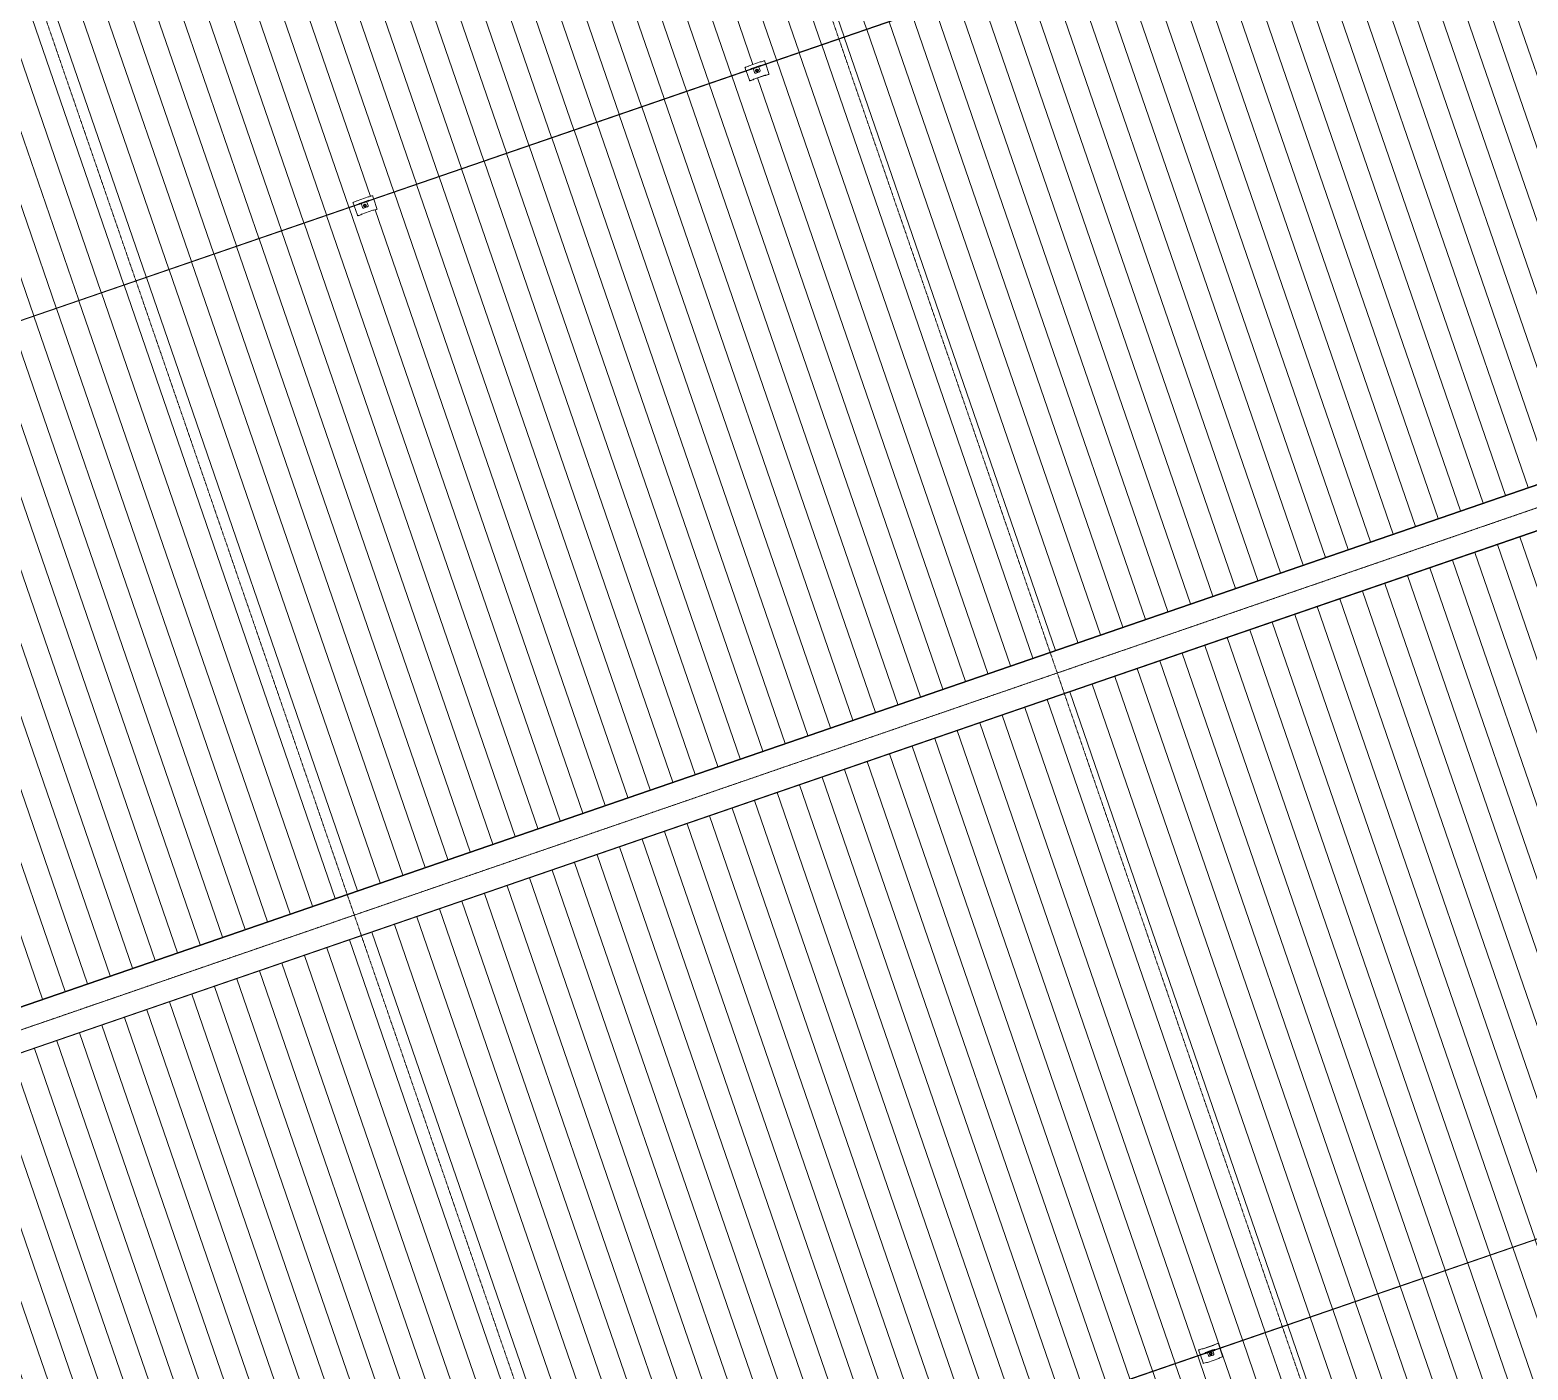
# Model space of a CAD drawing. Header units: millimetres. Extents: x -2478825 to -2336182, y 3945451 to 4053958.
# Drawn here: x -2438331 to -2417376, y 3976563 to 3995308 of the extents above; entities that cross this region are included whole.
import ezdxf

# ---------------------------------------------------------------- set-up
doc = ezdxf.new("R2010")
doc.units = ezdxf.units.MM
doc.linetypes.add('Grid Line', pattern=[21, 12, -3, 3, -3])
for name, color, linetype, lineweight in [('A-ROOF', 132, 'Continuous', 5), ('A-ROOF-PATT', 132, 'Continuous', 5), ('Q-SPCQ', 91, 'Continuous', 5), ('S-GRID', 1, 'Continuous', 5)]:
    doc.layers.add(name, color=color, linetype=linetype, lineweight=lineweight)

# ---------------------------------------------------------------- blocks, each defined once
blk = doc.blocks.new('Static Line_Sayfa_Metal Deck_Pan Mount - Up to 15 _ pitch - Max 2 Users-1845519-ROOF - Part A')
at = {"layer": 'Q-SPCQ'}
for p, q in [((-2356890, 4019336), (-2444629, 3989124)), ((-2444627, 3989116), (-2356888, 4019328)), ((-2428329, 3994784), (-2428321, 3994786)), ((-2428329, 3994784), (-2428326, 3994774)), ((-2428326, 3994774), (-2428315, 3994741)), ((-2428320, 3994787), (-2428284, 3994799)), ((-2428283, 3994800), (-2428273, 3994808)), ((-2428272, 3994808), (-2428115, 3994862)), ((-2428241, 3994770), (-2428244, 3994767)), ((-2428243, 3994763), (-2428244, 3994767)), ((-2428119, 3994812), (-2428239, 3994771)), ((-2428234, 3994758), (-2428114, 3994800)), ((-2428212, 3994766), (-2428212, 3994765)), ((-2428210, 3994761), (-2428212, 3994765)), ((-2428212, 3994765), (-2428212, 3994765)), ((-2428136, 3994791), (-2428137, 3994792)), ((-2428136, 3994791), (-2428136, 3994791)), ((-2428136, 3994791), (-2428135, 3994787)), ((-2428135, 3994787), (-2428119, 3994740)), ((-2428112, 3994813), (-2428116, 3994812)), ((-2428114, 3994862), (-2428101, 3994862)), ((-2428112, 3994813), (-2428110, 3994808)), ((-2428112, 3994801), (-2428109, 3994803)), ((-2428110, 3994808), (-2428109, 3994803)), ((-2428100, 3994863), (-2428065, 3994875)), ((-2428063, 3994875), (-2428055, 3994878)), ((-2428055, 3994878), (-2428052, 3994869)), ((-2428052, 3994869), (-2428040, 3994835)), ((-2428038, 3994829), (-2427994, 3994699)), ((-2428313, 3994735), (-2428268, 3994605)), ((-2428268, 3994605), (-2428268, 3994605)), ((-2428268, 3994605), (-2428264, 3994595)), ((-2428217, 3994611), (-2428264, 3994595)), ((-2428264, 3994595), (-2428217, 3994611)), ((-2428264, 3994595), (-2428264, 3994595)), ((-2428219, 3994611), (-2428255, 3994599)), ((-2428255, 3994598), (-2428218, 3994611)), ((-2428241, 3994757), (-2428243, 3994763)), ((-2428241, 3994757), (-2428237, 3994758)), ((-2428208, 3994619), (-2428219, 3994611)), ((-2428217, 3994612), (-2428207, 3994620)), ((-2428217, 3994611), (-2428217, 3994611)), ((-2428194, 3994714), (-2428210, 3994761)), ((-2428050, 3994674), (-2428207, 3994620)), ((-2428206, 3994620), (-2428052, 3994673)), ((-2428194, 3994714), (-2428194, 3994714)), ((-2428180, 3994735), (-2428180, 3994735)), ((-2428175, 3994705), (-2428128, 3994721)), ((-2428175, 3994705), (-2428128, 3994721)), ((-2428173, 3994738), (-2428173, 3994738)), ((-2428171, 3994739), (-2428171, 3994739)), ((-2428153, 3994745), (-2428153, 3994745)), ((-2428150, 3994745), (-2428151, 3994746)), ((-2428143, 3994748), (-2428143, 3994748)), ((-2428119, 3994740), (-2428119, 3994740)), ((-2428051, 3994673), (-2428038, 3994673)), ((-2428036, 3994674), (-2428050, 3994674)), ((-2427990, 3994690), (-2428038, 3994673)), ((-2428038, 3994673), (-2428037, 3994673)), ((-2428037, 3994673), (-2427990, 3994689)), ((-2428037, 3994674), (-2428000, 3994686)), ((-2428000, 3994687), (-2428035, 3994674)), ((-2427994, 3994699), (-2427994, 3994699)), ((-2427994, 3994699), (-2427990, 3994690)), ((-2427990, 3994689), (-2427990, 3994690)), ((-2433813, 3992895), (-2433805, 3992898)), ((-2433813, 3992895), (-2433810, 3992886)), ((-2433810, 3992886), (-2433798, 3992852)), ((-2433804, 3992899), (-2433768, 3992911)), ((-2433767, 3992911), (-2433757, 3992920)), ((-2433756, 3992920), (-2433599, 3992974)), ((-2433724, 3992881), (-2433728, 3992879)), ((-2433726, 3992874), (-2433728, 3992879)), ((-2433602, 3992924), (-2433722, 3992882)), ((-2433718, 3992870), (-2433598, 3992911)), ((-2433696, 3992878), (-2433696, 3992877)), ((-2433620, 3992903), (-2433620, 3992904)), ((-2433620, 3992903), (-2433620, 3992903)), ((-2433620, 3992903), (-2433618, 3992898)), ((-2433618, 3992898), (-2433602, 3992852)), ((-2433596, 3992925), (-2433600, 3992924)), ((-2433598, 3992974), (-2433585, 3992974)), ((-2433596, 3992925), (-2433594, 3992920)), ((-2433596, 3992912), (-2433592, 3992915)), ((-2433594, 3992920), (-2433592, 3992915)), ((-2433584, 3992974), (-2433548, 3992987)), ((-2433547, 3992987), (-2433539, 3992990)), ((-2433539, 3992990), (-2433536, 3992981)), ((-2433536, 3992981), (-2433524, 3992947)), ((-2433522, 3992941), (-2433477, 3992811)), ((-2433796, 3992847), (-2433751, 3992717)), ((-2433751, 3992717), (-2433751, 3992716)), ((-2433751, 3992717), (-2433748, 3992707)), ((-2433701, 3992723), (-2433748, 3992707)), ((-2433748, 3992707), (-2433701, 3992723)), ((-2433748, 3992707), (-2433748, 3992707)), ((-2433703, 3992723), (-2433739, 3992710)), ((-2433739, 3992710), (-2433702, 3992723)), ((-2433725, 3992869), (-2433726, 3992874)), ((-2433725, 3992869), (-2433720, 3992870)), ((-2433692, 3992731), (-2433702, 3992723)), ((-2433701, 3992723), (-2433690, 3992731)), ((-2433701, 3992723), (-2433701, 3992723)), ((-2433694, 3992872), (-2433695, 3992877)), ((-2433695, 3992877), (-2433695, 3992877)), ((-2433678, 3992826), (-2433694, 3992872)), ((-2433534, 3992785), (-2433691, 3992732)), ((-2433689, 3992732), (-2433535, 3992785)), ((-2433678, 3992826), (-2433678, 3992826)), ((-2433664, 3992847), (-2433664, 3992846)), ((-2433659, 3992817), (-2433612, 3992833)), ((-2433659, 3992816), (-2433612, 3992833)), ((-2433656, 3992850), (-2433656, 3992849)), ((-2433655, 3992851), (-2433654, 3992851)), ((-2433636, 3992857), (-2433636, 3992857)), ((-2433634, 3992857), (-2433634, 3992858)), ((-2433626, 3992859), (-2433626, 3992860)), ((-2433602, 3992852), (-2433602, 3992852)), ((-2433535, 3992785), (-2433521, 3992785)), ((-2433520, 3992786), (-2433533, 3992786)), ((-2433521, 3992785), (-2433474, 3992801)), ((-2433474, 3992801), (-2433521, 3992785)), ((-2433521, 3992785), (-2433521, 3992785)), ((-2433520, 3992785), (-2433483, 3992798)), ((-2433483, 3992798), (-2433519, 3992786)), ((-2433477, 3992811), (-2433477, 3992811)), ((-2433477, 3992811), (-2433474, 3992801)), ((-2433474, 3992801), (-2433474, 3992801))]:
    blk.add_line(p, q, dxfattribs=at)
at = {"layer": 'Q-SPCQ', "flags": 128}
for points in [[(-2428241, 3994770), (-2428240, 3994770), (-2428240, 3994770), (-2428240, 3994770), (-2428239, 3994770), (-2428239, 3994770), (-2428239, 3994771)], [(-2428119, 3994812), (-2428118, 3994812), (-2428118, 3994812), (-2428118, 3994812), (-2428117, 3994812), (-2428117, 3994812), (-2428116, 3994812)], [(-2428112, 3994801), (-2428113, 3994800), (-2428113, 3994800), (-2428113, 3994800), (-2428114, 3994800), (-2428114, 3994800), (-2428114, 3994800)], [(-2428234, 3994758), (-2428235, 3994758), (-2428235, 3994758), (-2428235, 3994758), (-2428236, 3994758), (-2428236, 3994758), (-2428237, 3994758)], [(-2428165, 3994753), (-2428166, 3994753), (-2428166, 3994753), (-2428167, 3994753), (-2428167, 3994752), (-2428168, 3994752), (-2428168, 3994752), (-2428168, 3994752), (-2428169, 3994751), (-2428169, 3994751), (-2428170, 3994751), (-2428170, 3994750), (-2428170, 3994750), (-2428171, 3994750), (-2428171, 3994749), (-2428171, 3994749), (-2428171, 3994749), (-2428172, 3994748), (-2428172, 3994748), (-2428172, 3994747), (-2428172, 3994747), (-2428173, 3994747), (-2428173, 3994746), (-2428173, 3994746), (-2428173, 3994745), (-2428173, 3994745), (-2428173, 3994744), (-2428173, 3994744), (-2428173, 3994743), (-2428173, 3994743), (-2428173, 3994742), (-2428173, 3994742), (-2428173, 3994742), (-2428173, 3994741), (-2428173, 3994741), (-2428173, 3994740), (-2428173, 3994740), (-2428173, 3994739), (-2428173, 3994739), (-2428173, 3994738), (-2428173, 3994738)], [(-2428165, 3994751), (-2428165, 3994751), (-2428166, 3994751), (-2428166, 3994751), (-2428166, 3994751), (-2428167, 3994751), (-2428167, 3994750), (-2428167, 3994750), (-2428168, 3994750), (-2428168, 3994750), (-2428168, 3994750), (-2428169, 3994749), (-2428169, 3994749), (-2428169, 3994749), (-2428169, 3994748), (-2428170, 3994748), (-2428170, 3994748), (-2428170, 3994747), (-2428170, 3994747), (-2428170, 3994747), (-2428171, 3994746), (-2428171, 3994746), (-2428171, 3994746), (-2428171, 3994745), (-2428171, 3994745), (-2428171, 3994745), (-2428171, 3994744), (-2428171, 3994744), (-2428171, 3994743), (-2428171, 3994743), (-2428171, 3994743), (-2428171, 3994742), (-2428171, 3994742), (-2428171, 3994741), (-2428171, 3994741), (-2428171, 3994741), (-2428171, 3994740), (-2428171, 3994740), (-2428171, 3994740), (-2428171, 3994739), (-2428171, 3994739)], [(-2428151, 3994746), (-2428151, 3994746), (-2428151, 3994747), (-2428151, 3994747), (-2428151, 3994748), (-2428152, 3994748), (-2428152, 3994748), (-2428152, 3994749), (-2428152, 3994749), (-2428153, 3994749), (-2428153, 3994750), (-2428153, 3994750), (-2428154, 3994751), (-2428154, 3994751), (-2428154, 3994751), (-2428155, 3994751), (-2428155, 3994752), (-2428155, 3994752), (-2428156, 3994752), (-2428156, 3994752), (-2428157, 3994753), (-2428157, 3994753), (-2428158, 3994753), (-2428158, 3994753), (-2428158, 3994753), (-2428159, 3994753), (-2428159, 3994753), (-2428160, 3994754), (-2428160, 3994754), (-2428161, 3994754), (-2428161, 3994754), (-2428162, 3994754), (-2428162, 3994754), (-2428163, 3994754), (-2428163, 3994754), (-2428164, 3994754), (-2428164, 3994753), (-2428164, 3994753), (-2428165, 3994753), (-2428165, 3994753), (-2428165, 3994753)], [(-2428153, 3994745), (-2428153, 3994746), (-2428153, 3994746), (-2428153, 3994747), (-2428153, 3994747), (-2428153, 3994747), (-2428154, 3994748), (-2428154, 3994748), (-2428154, 3994748), (-2428154, 3994748), (-2428155, 3994749), (-2428155, 3994749), (-2428155, 3994749), (-2428155, 3994750), (-2428156, 3994750), (-2428156, 3994750), (-2428156, 3994750), (-2428157, 3994751), (-2428157, 3994751), (-2428157, 3994751), (-2428158, 3994751), (-2428158, 3994751), (-2428158, 3994751), (-2428159, 3994751), (-2428159, 3994752), (-2428160, 3994752), (-2428160, 3994752), (-2428160, 3994752), (-2428161, 3994752), (-2428161, 3994752), (-2428161, 3994752), (-2428162, 3994752), (-2428162, 3994752), (-2428163, 3994752), (-2428163, 3994752), (-2428163, 3994752), (-2428164, 3994752), (-2428164, 3994752), (-2428164, 3994752), (-2428165, 3994751), (-2428165, 3994751)], [(-2433724, 3992881), (-2433724, 3992882), (-2433724, 3992882), (-2433723, 3992882), (-2433723, 3992882), (-2433722, 3992882), (-2433722, 3992882)], [(-2433602, 3992924), (-2433602, 3992924), (-2433601, 3992924), (-2433601, 3992924), (-2433601, 3992924), (-2433600, 3992924), (-2433600, 3992924)], [(-2433596, 3992912), (-2433596, 3992912), (-2433597, 3992912), (-2433597, 3992912), (-2433597, 3992912), (-2433598, 3992911), (-2433598, 3992911)], [(-2433718, 3992870), (-2433718, 3992870), (-2433719, 3992870), (-2433719, 3992870), (-2433719, 3992870), (-2433720, 3992870), (-2433720, 3992870)], [(-2433649, 3992865), (-2433650, 3992865), (-2433650, 3992865), (-2433650, 3992864), (-2433651, 3992864), (-2433651, 3992864), (-2433652, 3992864), (-2433652, 3992863), (-2433652, 3992863), (-2433653, 3992863), (-2433653, 3992863), (-2433653, 3992862), (-2433654, 3992862), (-2433654, 3992862), (-2433654, 3992861), (-2433655, 3992861), (-2433655, 3992860), (-2433655, 3992860), (-2433655, 3992860), (-2433656, 3992859), (-2433656, 3992859), (-2433656, 3992858), (-2433656, 3992858), (-2433656, 3992857), (-2433657, 3992857), (-2433657, 3992857), (-2433657, 3992856), (-2433657, 3992856), (-2433657, 3992855), (-2433657, 3992855), (-2433657, 3992854), (-2433657, 3992854), (-2433657, 3992853), (-2433657, 3992853), (-2433657, 3992852), (-2433657, 3992852), (-2433657, 3992851), (-2433657, 3992851), (-2433657, 3992851), (-2433656, 3992850), (-2433656, 3992850)], [(-2433649, 3992863), (-2433649, 3992863), (-2433649, 3992863), (-2433650, 3992863), (-2433650, 3992863), (-2433650, 3992862), (-2433651, 3992862), (-2433651, 3992862), (-2433651, 3992862), (-2433652, 3992862), (-2433652, 3992861), (-2433652, 3992861), (-2433652, 3992861), (-2433653, 3992860), (-2433653, 3992860), (-2433653, 3992860), (-2433653, 3992860), (-2433654, 3992859), (-2433654, 3992859), (-2433654, 3992859), (-2433654, 3992858), (-2433654, 3992858), (-2433654, 3992858), (-2433655, 3992857), (-2433655, 3992857), (-2433655, 3992856), (-2433655, 3992856), (-2433655, 3992856), (-2433655, 3992855), (-2433655, 3992855), (-2433655, 3992854), (-2433655, 3992854), (-2433655, 3992854), (-2433655, 3992853), (-2433655, 3992853), (-2433655, 3992853), (-2433655, 3992852), (-2433655, 3992852), (-2433655, 3992851), (-2433655, 3992851), (-2433655, 3992851)], [(-2433634, 3992858), (-2433634, 3992858), (-2433634, 3992859), (-2433635, 3992859), (-2433635, 3992859), (-2433635, 3992860), (-2433635, 3992860), (-2433636, 3992861), (-2433636, 3992861), (-2433636, 3992861), (-2433637, 3992862), (-2433637, 3992862), (-2433637, 3992862), (-2433638, 3992863), (-2433638, 3992863), (-2433638, 3992863), (-2433639, 3992863), (-2433639, 3992864), (-2433639, 3992864), (-2433640, 3992864), (-2433640, 3992864), (-2433641, 3992865), (-2433641, 3992865), (-2433642, 3992865), (-2433642, 3992865), (-2433642, 3992865), (-2433643, 3992865), (-2433643, 3992865), (-2433644, 3992865), (-2433644, 3992865), (-2433645, 3992866), (-2433645, 3992866), (-2433646, 3992866), (-2433646, 3992865), (-2433647, 3992865), (-2433647, 3992865), (-2433648, 3992865), (-2433648, 3992865), (-2433649, 3992865), (-2433649, 3992865), (-2433649, 3992865)], [(-2433636, 3992857), (-2433636, 3992858), (-2433636, 3992858), (-2433637, 3992858), (-2433637, 3992859), (-2433637, 3992859), (-2433637, 3992859), (-2433637, 3992860), (-2433638, 3992860), (-2433638, 3992860), (-2433638, 3992861), (-2433638, 3992861), (-2433639, 3992861), (-2433639, 3992861), (-2433639, 3992862), (-2433640, 3992862), (-2433640, 3992862), (-2433640, 3992862), (-2433641, 3992863), (-2433641, 3992863), (-2433641, 3992863), (-2433642, 3992863), (-2433642, 3992863), (-2433642, 3992863), (-2433643, 3992863), (-2433643, 3992864), (-2433643, 3992864), (-2433644, 3992864), (-2433644, 3992864), (-2433645, 3992864), (-2433645, 3992864), (-2433645, 3992864), (-2433646, 3992864), (-2433646, 3992864), (-2433647, 3992864), (-2433647, 3992864), (-2433647, 3992864), (-2433648, 3992864), (-2433648, 3992863), (-2433648, 3992863), (-2433649, 3992863)]]:
    blk.add_lwpolyline(points, dxfattribs=at)
at = {"layer": 'Q-SPCQ'}
for centre, major_axis, ratio, start_param, end_param in [((-2428317, 3994777), (9.46, 3.26), 0.996195, 1.832596, 3.141593), ((-2428317, 3994778), (9.46, 3.26), 0.996195, 1.570796, 3.141593), ((-2428284, 3994799), (0.946, 0.326), 0.087156, 4.712389, 6.031026), ((-2428272, 3994808), (0.946, 0.326), 0.087156, 1.570796, 2.889433), ((-2428272, 3994747), (66.2, 22.8), 0.087156, 5.824402, 6.053794), ((-2428078, 3994814), (66.2, 22.8), 0.087156, 3.37328, 3.600375), ((-2428115, 3994862), (0.946, 0.326), 0.087156, 0.252159, 1.570796), ((-2428100, 3994863), (0.946, 0.326), 0.087156, 3.393752, 4.712389), ((-2428061, 3994866), (9.46, 3.26), 0.996195, 0, 1.570796), ((-2428061, 3994865), (9.46, 3.26), 0.996195, 0.785398, 1.287632), ((-2428258, 3994608), (9.46, 3.26), 0.996195, 3.141593, 4.712389), ((-2428258, 3994608), (9.46, 3.26), 0.996195, 3.403392, 4.712389), ((-2428220, 3994611), (0.946, 0.326), 0.087156, 4.712389, 6.031026), ((-2428218, 3994611), (0.946, 0.326), 0.087156, 4.712389, 6.031026), ((-2428207, 3994620), (0.946, 0.326), 0.087156, 1.570796, 2.889433), ((-2428206, 3994620), (0.946, 0.326), 0.087156, 2.449888, 2.889433), ((-2428206, 3994620), (0.946, 0.326), 0.087156, 1.570796, 1.790569), ((-2428180, 3994719), (14.2, 4.9), 0.996195, 3.141593, 4.712389), ((-2428180, 3994719), (14.2, 4.9), 0.996195, 3.403392, 4.712389), ((-2428161, 3994741), (18.8, 6.5), 0.996195, 1.570796, 4.712389), ((-2428161, 3994741), (18.8, 6.5), 0.996195, 3.141593, 4.712389), ((-2428161, 3994741), (11.1, 3.8), 0.996195, 1.570796, 4.712389), ((-2428161, 3994741), (18.8, 6.5), 0.996195, 4.712389, 7.853982), ((-2428161, 3994741), (11.1, 3.8), 0.996195, 4.712389, 7.853982), ((-2428161, 3994741), (18.8, 6.5), 0.996195, 4.712389, 6.283185), ((-2428133, 3994735), (14.2, 4.9), 0.996195, 4.712389, 6.283185), ((-2428133, 3994735), (14.2, 4.9), 0.996195, 4.712389, 6.021386), ((-2428052, 3994673), (0.946, 0.326), 0.087156, 1.351024, 1.570796), ((-2428052, 3994673), (0.946, 0.326), 0.087156, 0.252159, 0.691705), ((-2428050, 3994674), (0.946, 0.326), 0.087156, 0.252159, 1.570796), ((-2428037, 3994674), (0.946, 0.326), 0.087156, 3.393752, 4.712389), ((-2428035, 3994674), (0.946, 0.326), 0.087156, 3.393752, 4.712389), ((-2428003, 3994696), (9.46, 3.26), 0.996195, 4.712389, 6.283185), ((-2428003, 3994696), (9.46, 3.26), 0.996195, 4.712389, 6.283185), ((-2433800, 3992889), (9.46, 3.26), 0.996195, 1.570796, 3.141593), ((-2433800, 3992889), (9.46, 3.26), 0.996195, 1.832596, 3.141593), ((-2433768, 3992911), (0.946, 0.326), 0.087156, 4.712389, 6.031026), ((-2433756, 3992920), (0.946, 0.326), 0.087156, 1.570796, 2.889433), ((-2433756, 3992859), (66.2, 22.8), 0.087156, 5.824402, 6.053794), ((-2433561, 3992926), (66.2, 22.8), 0.087156, 3.370984, 3.600375), ((-2433599, 3992974), (0.946, 0.326), 0.087156, 0.252159, 1.570796), ((-2433584, 3992975), (0.946, 0.326), 0.087156, 3.393752, 4.712389), ((-2433545, 3992977), (9.46, 3.26), 0.996195, 0, 1.570796), ((-2433545, 3992977), (9.46, 3.26), 0.996195, 0.785398, 1.287632), ((-2433742, 3992720), (9.46, 3.26), 0.996195, 3.141593, 4.712389), ((-2433742, 3992720), (9.46, 3.26), 0.996195, 3.403392, 4.712389), ((-2433703, 3992723), (0.946, 0.326), 0.087156, 4.712389, 6.031026), ((-2433702, 3992723), (0.946, 0.326), 0.087156, 4.712389, 6.031026), ((-2433691, 3992731), (0.946, 0.326), 0.087156, 1.570796, 2.889433), ((-2433689, 3992732), (0.946, 0.326), 0.087156, 2.449888, 2.889433), ((-2433689, 3992732), (0.946, 0.326), 0.087156, 1.570796, 1.790569), ((-2433664, 3992831), (14.2, 4.9), 0.996195, 3.141593, 4.712389), ((-2433664, 3992830), (14.2, 4.9), 0.996195, 3.403392, 4.712389), ((-2433645, 3992853), (18.8, 6.5), 0.996195, 1.570796, 4.712389), ((-2433645, 3992853), (18.8, 6.5), 0.996195, 3.141593, 4.712389), ((-2433645, 3992853), (11.1, 3.8), 0.996195, 1.570796, 4.712389), ((-2433645, 3992853), (18.8, 6.5), 0.996195, 4.712389, 7.853982), ((-2433645, 3992853), (11.1, 3.8), 0.996195, 4.712389, 7.853982), ((-2433645, 3992853), (18.8, 6.5), 0.996195, 4.712389, 6.283185), ((-2433616, 3992847), (14.2, 4.9), 0.996195, 4.712389, 6.283185), ((-2433616, 3992847), (14.2, 4.9), 0.996195, 4.712389, 6.021386), ((-2433535, 3992785), (0.946, 0.326), 0.087156, 1.351024, 1.570796), ((-2433535, 3992785), (0.946, 0.326), 0.087156, 0.252159, 0.691705), ((-2433534, 3992785), (0.946, 0.326), 0.087156, 0.252159, 1.570796), ((-2433520, 3992785), (0.946, 0.326), 0.087156, 3.393752, 4.712389), ((-2433519, 3992786), (0.946, 0.326), 0.087156, 3.393752, 4.712389), ((-2433487, 3992808), (9.46, 3.26), 0.996195, 4.712389, 6.283185), ((-2433487, 3992808), (9.46, 3.26), 0.996195, 4.712389, 6.283185)]:
    blk.add_ellipse(centre, major_axis=major_axis, ratio=ratio, start_param=start_param, end_param=end_param, dxfattribs=at)
blk = doc.blocks.new('Static Line_Sayfa_Metal Deck_Pan Mount - Up to 15 _ pitch - Max 2 Users-1845874-ROOF - Part A')
at = {"layer": 'Q-SPCQ'}
for p, q in [((-2350648, 4001334), (-2438250, 3971170)), ((-2438248, 3971163), (-2350646, 4001327)), ((-2421936, 3976859), (-2421984, 3976843)), ((-2421984, 3976843), (-2421983, 3976843)), ((-2421983, 3976843), (-2421936, 3976859)), ((-2421983, 3976843), (-2421980, 3976833)), ((-2421980, 3976833), (-2421980, 3976833)), ((-2421980, 3976833), (-2421961, 3976778)), ((-2421937, 3976859), (-2421974, 3976846)), ((-2421974, 3976846), (-2421938, 3976858)), ((-2421959, 3976772), (-2421922, 3976663)), ((-2421937, 3976858), (-2421924, 3976858)), ((-2421923, 3976859), (-2421936, 3976859)), ((-2421936, 3976859), (-2421936, 3976859)), ((-2421923, 3976859), (-2421766, 3976913)), ((-2421768, 3976912), (-2421922, 3976859)), ((-2421887, 3976807), (-2421891, 3976805)), ((-2421889, 3976799), (-2421891, 3976805)), ((-2421888, 3976795), (-2421889, 3976799)), ((-2421888, 3976795), (-2421883, 3976795)), ((-2421765, 3976849), (-2421885, 3976808)), ((-2421881, 3976796), (-2421761, 3976837)), ((-2421788, 3976843), (-2421864, 3976817)), ((-2421863, 3976817), (-2421864, 3976817)), ((-2421863, 3976817), (-2421863, 3976815)), ((-2421845, 3976764), (-2421859, 3976804)), ((-2421831, 3976785), (-2421831, 3976784)), ((-2421826, 3976755), (-2421779, 3976771)), ((-2421823, 3976787), (-2421823, 3976786)), ((-2421821, 3976787), (-2421821, 3976787)), ((-2421803, 3976793), (-2421803, 3976793)), ((-2421801, 3976794), (-2421801, 3976795)), ((-2421793, 3976797), (-2421794, 3976798)), ((-2421787, 3976841), (-2421788, 3976843)), ((-2421788, 3976843), (-2421788, 3976843)), ((-2421783, 3976830), (-2421770, 3976790)), ((-2421757, 3976921), (-2421767, 3976913)), ((-2421766, 3976913), (-2421755, 3976921)), ((-2421759, 3976850), (-2421763, 3976850)), ((-2421759, 3976850), (-2421757, 3976845)), ((-2421759, 3976838), (-2421755, 3976840)), ((-2421709, 3976937), (-2421757, 3976921)), ((-2421757, 3976921), (-2421756, 3976921)), ((-2421757, 3976845), (-2421755, 3976840)), ((-2421756, 3976921), (-2421709, 3976937)), ((-2421719, 3976934), (-2421756, 3976921)), ((-2421754, 3976921), (-2421719, 3976934)), ((-2421709, 3976937), (-2421709, 3976937)), ((-2421709, 3976937), (-2421706, 3976927)), ((-2421706, 3976927), (-2421706, 3976928)), ((-2421706, 3976927), (-2421687, 3976873)), ((-2421654, 3976745), (-2421689, 3976733)), ((-2421685, 3976867), (-2421648, 3976758)), ((-2421644, 3976749), (-2421653, 3976746)), ((-2421648, 3976758), (-2421644, 3976749)), ((-2421922, 3976663), (-2421919, 3976654)), ((-2421909, 3976657), (-2421919, 3976654)), ((-2421873, 3976670), (-2421909, 3976657)), ((-2421859, 3976670), (-2421872, 3976670)), ((-2421702, 3976724), (-2421858, 3976670)), ((-2421690, 3976733), (-2421701, 3976725))]:
    blk.add_line(p, q, dxfattribs=at)
at = {"layer": 'Q-SPCQ', "flags": 128}
for points in [[(-2421887, 3976807), (-2421887, 3976807), (-2421887, 3976807), (-2421886, 3976808), (-2421886, 3976808), (-2421886, 3976808), (-2421885, 3976808)], [(-2421881, 3976796), (-2421881, 3976796), (-2421882, 3976796), (-2421882, 3976795), (-2421883, 3976795), (-2421883, 3976795), (-2421883, 3976795)], [(-2421823, 3976786), (-2421823, 3976786), (-2421823, 3976786), (-2421823, 3976785), (-2421822, 3976785), (-2421822, 3976784), (-2421822, 3976784), (-2421822, 3976784), (-2421821, 3976783), (-2421821, 3976783), (-2421821, 3976782), (-2421820, 3976782), (-2421820, 3976782), (-2421820, 3976781), (-2421819, 3976781), (-2421819, 3976781), (-2421819, 3976781), (-2421818, 3976780), (-2421818, 3976780), (-2421817, 3976780), (-2421817, 3976780), (-2421817, 3976779), (-2421816, 3976779), (-2421816, 3976779), (-2421815, 3976779), (-2421815, 3976779), (-2421814, 3976779), (-2421814, 3976779), (-2421813, 3976779), (-2421813, 3976779), (-2421813, 3976779), (-2421812, 3976779), (-2421812, 3976779), (-2421811, 3976779), (-2421811, 3976779), (-2421810, 3976779), (-2421810, 3976779), (-2421809, 3976779), (-2421809, 3976779), (-2421808, 3976779), (-2421808, 3976779)], [(-2421821, 3976787), (-2421821, 3976786), (-2421821, 3976786), (-2421821, 3976786), (-2421820, 3976785), (-2421820, 3976785), (-2421820, 3976785), (-2421820, 3976784), (-2421820, 3976784), (-2421819, 3976784), (-2421819, 3976783), (-2421819, 3976783), (-2421819, 3976783), (-2421818, 3976783), (-2421818, 3976782), (-2421818, 3976782), (-2421817, 3976782), (-2421817, 3976782), (-2421817, 3976782), (-2421816, 3976781), (-2421816, 3976781), (-2421816, 3976781), (-2421815, 3976781), (-2421815, 3976781), (-2421815, 3976781), (-2421814, 3976781), (-2421814, 3976780), (-2421813, 3976780), (-2421813, 3976780), (-2421813, 3976780), (-2421812, 3976780), (-2421812, 3976780), (-2421812, 3976780), (-2421811, 3976780), (-2421811, 3976780), (-2421810, 3976780), (-2421810, 3976780), (-2421810, 3976781), (-2421809, 3976781), (-2421809, 3976781), (-2421809, 3976781)], [(-2421809, 3976781), (-2421808, 3976781), (-2421808, 3976781), (-2421808, 3976781), (-2421807, 3976781), (-2421807, 3976782), (-2421807, 3976782), (-2421806, 3976782), (-2421806, 3976782), (-2421806, 3976782), (-2421805, 3976783), (-2421805, 3976783), (-2421805, 3976783), (-2421805, 3976784), (-2421804, 3976784), (-2421804, 3976784), (-2421804, 3976784), (-2421804, 3976785), (-2421804, 3976785), (-2421803, 3976785), (-2421803, 3976786), (-2421803, 3976786), (-2421803, 3976787), (-2421803, 3976787), (-2421803, 3976787), (-2421803, 3976788), (-2421802, 3976788), (-2421802, 3976788), (-2421802, 3976789), (-2421802, 3976789), (-2421802, 3976790), (-2421802, 3976790), (-2421802, 3976790), (-2421802, 3976791), (-2421802, 3976791), (-2421802, 3976792), (-2421802, 3976792), (-2421803, 3976792), (-2421803, 3976793), (-2421803, 3976793), (-2421803, 3976793)], [(-2421808, 3976779), (-2421808, 3976779), (-2421807, 3976780), (-2421807, 3976780), (-2421806, 3976780), (-2421806, 3976780), (-2421806, 3976780), (-2421805, 3976781), (-2421805, 3976781), (-2421805, 3976781), (-2421804, 3976782), (-2421804, 3976782), (-2421804, 3976782), (-2421803, 3976783), (-2421803, 3976783), (-2421803, 3976783), (-2421802, 3976784), (-2421802, 3976784), (-2421802, 3976784), (-2421802, 3976785), (-2421801, 3976785), (-2421801, 3976786), (-2421801, 3976786), (-2421801, 3976787), (-2421801, 3976787), (-2421801, 3976787), (-2421801, 3976788), (-2421800, 3976788), (-2421800, 3976789), (-2421800, 3976789), (-2421800, 3976790), (-2421800, 3976790), (-2421800, 3976791), (-2421800, 3976791), (-2421800, 3976792), (-2421800, 3976792), (-2421801, 3976793), (-2421801, 3976793), (-2421801, 3976794), (-2421801, 3976794), (-2421801, 3976794)], [(-2421765, 3976849), (-2421765, 3976849), (-2421765, 3976850), (-2421764, 3976850), (-2421764, 3976850), (-2421763, 3976850), (-2421763, 3976850)], [(-2421759, 3976838), (-2421759, 3976838), (-2421760, 3976838), (-2421760, 3976837), (-2421760, 3976837), (-2421761, 3976837), (-2421761, 3976837)]]:
    blk.add_lwpolyline(points, dxfattribs=at)
at = {"layer": 'Q-SPCQ'}
for centre, major_axis, ratio, start_param, end_param in [((-2421971, 3976836), (9.46, 3.26), 0.996195, 1.570796, 3.141593), ((-2421971, 3976836), (9.46, 3.26), 0.996195, 1.570796, 3.141593), ((-2421938, 3976858), (0.946, 0.326), 0.087156, 0.252159, 1.570796), ((-2421937, 3976859), (0.946, 0.326), 0.087156, 0.252159, 1.570796), ((-2421923, 3976859), (0.946, 0.326), 0.087156, 3.393752, 4.712389), ((-2421922, 3976859), (0.946, 0.326), 0.087156, 3.393752, 3.833298), ((-2421922, 3976859), (0.946, 0.326), 0.087156, 4.492616, 4.712389), ((-2421922, 3976794), (66.2, 22.8), 0.087156, 0.229391, 0.458783), ((-2421831, 3976769), (14.2, 4.9), 0.996195, 3.141593, 4.712389), ((-2421831, 3976769), (14.2, 4.9), 0.996195, 3.403392, 4.147516), ((-2421812, 3976791), (18.8, 6.5), 0.996195, 1.570796, 3.141593), ((-2421812, 3976791), (18.8, 6.5), 0.996195, 1.570796, 4.712389), ((-2421812, 3976791), (11.1, 3.8), 0.996195, 1.570796, 4.712389), ((-2421812, 3976791), (18.8, 6.5), 0.996195, 4.712389, 7.853982), ((-2421812, 3976791), (18.8, 6.5), 0.996195, 0, 1.570796), ((-2421812, 3976791), (11.1, 3.8), 0.996195, 4.712389, 7.853982), ((-2421728, 3976861), (66.2, 22.8), 0.087156, 2.68281, 2.912201), ((-2421784, 3976785), (14.2, 4.9), 0.996195, 4.712389, 6.283185), ((-2421784, 3976785), (14.2, 4.9), 0.996195, 5.565007, 5.954166), ((-2421768, 3976912), (0.946, 0.326), 0.087156, 4.712389, 4.932162), ((-2421768, 3976912), (0.946, 0.326), 0.087156, 5.59148, 6.031026), ((-2421766, 3976913), (0.946, 0.326), 0.087156, 4.712389, 6.031026), ((-2421756, 3976921), (0.946, 0.326), 0.087156, 1.570796, 2.889433), ((-2421754, 3976921), (0.946, 0.326), 0.087156, 1.570796, 2.889433), ((-2421715, 3976924), (9.46, 3.26), 0.996195, 0.785398, 1.570796), ((-2421715, 3976924), (9.46, 3.26), 0.996195, 0, 1.570796), ((-2421657, 3976755), (9.46, 3.26), 0.996195, 4.712389, 6.283185), ((-2421657, 3976755), (9.46, 3.26), 0.996195, 4.974188, 6.283185), ((-2421912, 3976667), (9.46, 3.26), 0.996195, 3.141593, 4.712389), ((-2421912, 3976667), (9.46, 3.26), 0.996195, 3.403392, 4.692006), ((-2421873, 3976670), (0.946, 0.326), 0.087156, 0.252159, 1.570796), ((-2421858, 3976670), (0.946, 0.326), 0.087156, 3.393752, 4.712389), ((-2421702, 3976724), (0.946, 0.326), 0.087156, 4.712389, 6.031026), ((-2421689, 3976733), (0.946, 0.326), 0.087156, 1.570796, 2.889433)]:
    blk.add_ellipse(centre, major_axis=major_axis, ratio=ratio, start_param=start_param, end_param=end_param, dxfattribs=at)
blk = doc.blocks.new('Ridge Capping - Ridge Capping-1882401-ROOF - Part A')
at = {"layer": 'A-ROOF'}
for p, q in [((-2347469, 4012977), (-2452645, 3976761)), ((-2347466, 4012969), (-2452642, 3976754)), ((-2452544, 3976471), (-2347369, 4012686)), ((-2347271, 4012403), (-2452447, 3976188)), ((-2347269, 4012396), (-2452444, 3976181))]:
    blk.add_line(p, q, dxfattribs=at)

msp = doc.modelspace()

# ---------------------------------------------------------------- hatches: boundary and pattern name
at = {"layer": 'A-ROOF-PATT'}
h = msp.add_hatch(dxfattribs=at)
h.set_pattern_fill('FP_2', color=256, style=0, pattern_type=2)
h.set_pattern_definition([(289, (-11344.07, 32944.8), (314.857686, 108.414195), [])])
h.paths.add_polyline_path([(-2452645, 3976761), (-2347469, 4012977), (-2347478, 4013009), (-2353742, 4031486), (-2459017, 3995236), (-2452861, 3977388)])
h.paths.add_polyline_path([(-2449020, 3987609), (-2449020, 3987611), (-2449019, 3987610)])
h.paths.add_polyline_path([(-2446492, 3988481), (-2446491, 3988482), (-2446491, 3988481)])
h.paths.add_polyline_path([(-2355845, 4019694), (-2355845, 4019695), (-2355844, 4019695)])
h.paths.add_polyline_path([(-2353316, 4020564), (-2353315, 4020566), (-2353315, 4020565)])
h.paths.add_polyline_path([(-2450316, 3986980), (-2450402, 3987232), (-2449881, 3987411), (-2449850, 3987324), (-2449703, 3987375), (-2449427, 3987470), (-2449421, 3987473), (-2444766, 3989078), (-2444780, 3989119), (-2444734, 3989135), (-2444723, 3989141), (-2444723, 3989144), (-2444565, 3989198), (-2444565, 3989198), (-2444551, 3989198), (-2444506, 3989213), (-2444491, 3989171), (-2439282, 3990965), (-2439297, 3991007), (-2439250, 3991023), (-2439239, 3991029), (-2439239, 3991032), (-2439082, 3991086), (-2439082, 3991086), (-2439067, 3991086), (-2439022, 3991102), (-2439008, 3991060), (-2433798, 3992853), (-2433813, 3992895), (-2433767, 3992912), (-2433756, 3992918), (-2433756, 3992920), (-2433598, 3992974), (-2433598, 3992974), (-2433584, 3992974), (-2433539, 3992990), (-2433524, 3992948), (-2428315, 3994742), (-2428329, 3994784), (-2428283, 3994800), (-2428272, 3994806), (-2428272, 3994808), (-2428114, 3994862), (-2428114, 3994862), (-2428100, 3994863), (-2428055, 3994878), (-2428041, 3994836), (-2422831, 3996630), (-2422846, 3996672), (-2422800, 3996688), (-2422789, 3996694), (-2422789, 3996696), (-2422631, 3996750), (-2422631, 3996751), (-2422617, 3996751), (-2422572, 3996766), (-2422557, 3996724), (-2417348, 3998518), (-2417362, 3998560), (-2417316, 3998576), (-2417305, 3998582), (-2417305, 3998584), (-2417147, 3998638), (-2417147, 3998639), (-2417133, 3998639), (-2417088, 3998654), (-2417074, 3998612), (-2411864, 4000406), (-2411879, 4000448), (-2411832, 4000464), (-2411822, 4000470), (-2411821, 4000473), (-2411664, 4000527), (-2411664, 4000527), (-2411647, 4000528), (-2411604, 4000543), (-2411590, 4000501), (-2406381, 4002294), (-2406395, 4002336), (-2406349, 4002353), (-2406338, 4002358), (-2406338, 4002361), (-2406180, 4002415), (-2406180, 4002415), (-2406166, 4002415), (-2406121, 4002431), (-2406106, 4002389), (-2400897, 4004183), (-2400912, 4004225), (-2400865, 4004241), (-2400854, 4004247), (-2400854, 4004249), (-2400697, 4004303), (-2400697, 4004303), (-2400682, 4004304), (-2400637, 4004319), (-2400623, 4004277), (-2395413, 4006071), (-2395428, 4006113), (-2395382, 4006129), (-2395371, 4006135), (-2395371, 4006137), (-2395213, 4006191), (-2395213, 4006191), (-2395199, 4006192), (-2395154, 4006207), (-2395139, 4006165), (-2389930, 4007959), (-2389944, 4008001), (-2389898, 4008017), (-2389887, 4008023), (-2389887, 4008025), (-2389729, 4008079), (-2389729, 4008080), (-2389715, 4008080), (-2389670, 4008095), (-2389656, 4008053), (-2384446, 4009847), (-2384461, 4009889), (-2384415, 4009905), (-2384404, 4009911), (-2384404, 4009914), (-2384246, 4009968), (-2384246, 4009968), (-2384232, 4009968), (-2384187, 4009984), (-2384172, 4009942), (-2378963, 4011735), (-2378977, 4011777), (-2378931, 4011794), (-2378920, 4011799), (-2378920, 4011802), (-2378762, 4011856), (-2378762, 4011856), (-2378748, 4011856), (-2378703, 4011872), (-2378689, 4011830), (-2373479, 4013623), (-2373494, 4013665), (-2373447, 4013682), (-2373437, 4013688), (-2373436, 4013690), (-2373279, 4013744), (-2373279, 4013744), (-2373265, 4013745), (-2373219, 4013760), (-2373205, 4013718), (-2367996, 4015512), (-2368010, 4015554), (-2367964, 4015570), (-2367953, 4015576), (-2367953, 4015578), (-2367795, 4015632), (-2367795, 4015632), (-2367781, 4015633), (-2367736, 4015648), (-2367721, 4015606), (-2362512, 4017400), (-2362527, 4017442), (-2362480, 4017458), (-2362469, 4017464), (-2362469, 4017466), (-2362312, 4017520), (-2362312, 4017521), (-2362297, 4017521), (-2362252, 4017536), (-2362238, 4017494), (-2357028, 4019288), (-2357042, 4019330), (-2356997, 4019346), (-2356986, 4019352), (-2356986, 4019355), (-2356828, 4019409), (-2356828, 4019409), (-2356814, 4019409), (-2356769, 4019424), (-2356754, 4019382), (-2351668, 4021133), (-2351698, 4021219), (-2351176, 4021399), (-2351090, 4021147), (-2351612, 4020968), (-2351666, 4021125), (-2352236, 4020928), (-2356752, 4019375), (-2356704, 4019236), (-2356751, 4019220), (-2356764, 4019223), (-2356765, 4019220), (-2356765, 4019219), (-2356922, 4019166), (-2356922, 4019166), (-2356933, 4019157), (-2356978, 4019142), (-2357026, 4019281), (-2362235, 4017487), (-2362187, 4017348), (-2362235, 4017332), (-2362247, 4017334), (-2362248, 4017332), (-2362249, 4017331), (-2362405, 4017278), (-2362405, 4017278), (-2362417, 4017269), (-2362462, 4017253), (-2362509, 4017392), (-2367719, 4015599), (-2367671, 4015460), (-2367719, 4015444), (-2367731, 4015446), (-2367732, 4015443), (-2367733, 4015443), (-2367889, 4015390), (-2367889, 4015389), (-2367900, 4015381), (-2367945, 4015365), (-2367993, 4015504), (-2373202, 4013710), (-2373155, 4013572), (-2373202, 4013556), (-2373215, 4013558), (-2373216, 4013555), (-2373216, 4013555), (-2373372, 4013502), (-2373372, 4013501), (-2373384, 4013493), (-2373429, 4013477), (-2373477, 4013616), (-2378686, 4011822), (-2378638, 4011683), (-2378686, 4011668), (-2378698, 4011670), (-2378699, 4011667), (-2378700, 4011667), (-2378856, 4011613), (-2378856, 4011613), (-2378867, 4011604), (-2378912, 4011589), (-2378960, 4011728), (-2384170, 4009934), (-2384122, 4009795), (-2384169, 4009780), (-2384182, 4009782), (-2384183, 4009779), (-2384183, 4009779), (-2384340, 4009725), (-2384340, 4009725), (-2384351, 4009716), (-2384396, 4009701), (-2384444, 4009840), (-2389653, 4008046), (-2389605, 4007907), (-2389653, 4007891), (-2389665, 4007893), (-2389666, 4007891), (-2389667, 4007890), (-2389823, 4007837), (-2389823, 4007837), (-2389834, 4007828), (-2389879, 4007813), (-2389927, 4007951), (-2395137, 4006158), (-2395089, 4006019), (-2395136, 4006003), (-2395149, 4006005), (-2395150, 4006002), (-2395153, 4006001), (-2395307, 4005949), (-2395307, 4005948), (-2395318, 4005940), (-2395363, 4005924), (-2395411, 4006063), (-2400620, 4004269), (-2400572, 4004131), (-2400620, 4004115), (-2400632, 4004117), (-2400633, 4004114), (-2400634, 4004114), (-2400790, 4004061), (-2400790, 4004060), (-2400802, 4004052), (-2400847, 4004036), (-2400894, 4004175), (-2406104, 4002381), (-2406056, 4002242), (-2406104, 4002227), (-2406116, 4002229), (-2406117, 4002226), (-2406118, 4002226), (-2406274, 4002172), (-2406274, 4002172), (-2406285, 4002163), (-2406330, 4002148), (-2406378, 4002287), (-2411587, 4000493), (-2411540, 4000354), (-2411587, 4000339), (-2411600, 4000341), (-2411601, 4000338), (-2411601, 4000338), (-2411757, 4000284), (-2411757, 4000284), (-2411769, 4000275), (-2411814, 4000260), (-2411862, 4000399), (-2417071, 3998605), (-2417023, 3998466), (-2417071, 3998450), (-2417083, 3998452), (-2417084, 3998450), (-2417085, 3998449), (-2417241, 3998396), (-2417241, 3998396), (-2417252, 3998387), (-2417297, 3998372), (-2417345, 3998510), (-2422555, 3996717), (-2422507, 3996578), (-2422554, 3996562), (-2422567, 3996564), (-2422568, 3996562), (-2422568, 3996561), (-2422725, 3996508), (-2422725, 3996508), (-2422736, 3996499), (-2422781, 3996483), (-2422829, 3996622), (-2428038, 3994828), (-2427990, 3994690), (-2428038, 3994674), (-2428050, 3994676), (-2428051, 3994673), (-2428052, 3994673), (-2428208, 3994620), (-2428208, 3994619), (-2428219, 3994611), (-2428264, 3994595), (-2428312, 3994734), (-2433522, 3992940), (-2433474, 3992801), (-2433521, 3992786), (-2433534, 3992788), (-2433535, 3992785), (-2433535, 3992785), (-2433692, 3992732), (-2433692, 3992731), (-2433703, 3992723), (-2433748, 3992707), (-2433796, 3992846), (-2439005, 3991052), (-2438957, 3990913), (-2439005, 3990898), (-2439017, 3990900), (-2439018, 3990897), (-2439019, 3990897), (-2439175, 3990843), (-2439175, 3990843), (-2439187, 3990834), (-2439232, 3990819), (-2439279, 3990958), (-2444489, 3989164), (-2444441, 3989025), (-2444489, 3989009), (-2444501, 3989012), (-2444502, 3989009), (-2444503, 3989008), (-2444659, 3988955), (-2444659, 3988955), (-2444670, 3988946), (-2444715, 3988931), (-2444765, 3989070), (-2444930, 3989012), (-2449848, 3987316), (-2449794, 3987159), (-2450315, 3986980)])
h.paths.add_polyline_path([(-2448138, 3987908), (-2448127, 3987910), (-2448136, 3987908)])
h.paths.add_polyline_path([(-2445249, 3988903), (-2445238, 3988906), (-2445247, 3988904)])
h.paths.add_polyline_path([(-2354962, 4019992), (-2354952, 4019994), (-2354961, 4019992)])
h.paths.add_polyline_path([(-2352072, 4020986), (-2352062, 4020988), (-2352071, 4020986)])
h = msp.add_hatch(dxfattribs=at)
h.set_pattern_fill('FP_1', color=256, style=0, pattern_type=2)
h.set_pattern_definition([(109, (-11202.03, 32533.07), (-314.857686, -108.414195), [])])
h.paths.add_polyline_path([(-2446076, 3957704), (-2397831, 3974316), (-2397038, 3972013), (-2343541, 3990151), (-2343541, 3999055), (-2343058, 3999185), (-2343370, 4000090), (-2345559, 4000677), (-2343740, 4001164), (-2347571, 4012292), (-2347798, 4012213), (-2452444, 3976181), (-2446071, 3957706)])
h.paths.add_polyline_path([(-2347449, 4002429), (-2347449, 4002428), (-2347451, 4002429)])
h.paths.add_polyline_path([(-2348321, 4002129), (-2348327, 4002126), (-2348326, 4002127)])
h.paths.add_polyline_path([(-2440144, 3970512), (-2440152, 3970508), (-2440144, 3970511)])
h.paths.add_polyline_path([(-2440480, 3970396), (-2440480, 3970395), (-2440481, 3970396)])
h.paths.add_polyline_path([(-2441352, 3970096), (-2441357, 3970093), (-2441357, 3970094)])
h.paths.add_polyline_path([(-2443936, 3969051), (-2444022, 3969303), (-2443500, 3969482), (-2443464, 3969377), (-2438387, 3971126), (-2438408, 3971187), (-2438361, 3971203), (-2438349, 3971201), (-2438348, 3971203), (-2438347, 3971204), (-2438191, 3971257), (-2438191, 3971257), (-2438179, 3971266), (-2438134, 3971281), (-2438112, 3971218), (-2432912, 3973009), (-2432933, 3973072), (-2432886, 3973088), (-2432873, 3973086), (-2432873, 3973088), (-2432872, 3973089), (-2432716, 3973142), (-2432716, 3973143), (-2432704, 3973151), (-2432659, 3973167), (-2432637, 3973103), (-2427437, 3974894), (-2427458, 3974957), (-2427411, 3974973), (-2427398, 3974971), (-2427398, 3974974), (-2427397, 3974974), (-2427241, 3975027), (-2427241, 3975028), (-2427229, 3975036), (-2427184, 3975052), (-2427162, 3974988), (-2421962, 3976779), (-2421983, 3976843), (-2421936, 3976858), (-2421923, 3976856), (-2421922, 3976859), (-2421922, 3976859), (-2421766, 3976913), (-2421766, 3976913), (-2421754, 3976922), (-2421709, 3976937), (-2421687, 3976874), (-2416487, 3978664), (-2416508, 3978728), (-2416461, 3978743), (-2416448, 3978741), (-2416447, 3978744), (-2416436, 3978748), (-2416290, 3978798), (-2416291, 3978798), (-2416279, 3978807), (-2416234, 3978822), (-2416212, 3978759), (-2411012, 3980550), (-2411033, 3980613), (-2410986, 3980629), (-2410973, 3980627), (-2410972, 3980629), (-2410972, 3980630), (-2410815, 3980683), (-2410816, 3980683), (-2410804, 3980692), (-2410759, 3980707), (-2410737, 3980644), (-2405536, 3982435), (-2405558, 3982498), (-2405511, 3982514), (-2405498, 3982512), (-2405497, 3982515), (-2405497, 3982515), (-2405340, 3982568), (-2405340, 3982569), (-2405329, 3982577), (-2405284, 3982593), (-2405262, 3982529), (-2400061, 3984320), (-2400083, 3984383), (-2400036, 3984399), (-2400023, 3984397), (-2400022, 3984400), (-2400022, 3984400), (-2399865, 3984453), (-2399865, 3984454), (-2399854, 3984462), (-2399809, 3984478), (-2399787, 3984414), (-2394586, 3986205), (-2394608, 3986269), (-2394561, 3986284), (-2394548, 3986282), (-2394547, 3986285), (-2394547, 3986285), (-2394390, 3986339), (-2394390, 3986339), (-2394379, 3986348), (-2394334, 3986363), (-2394312, 3986300), (-2389111, 3988090), (-2389133, 3988154), (-2389086, 3988169), (-2389073, 3988167), (-2389072, 3988170), (-2389072, 3988170), (-2388915, 3988224), (-2388915, 3988224), (-2388904, 3988233), (-2388859, 3988248), (-2388837, 3988185), (-2383636, 3989976), (-2383658, 3990039), (-2383611, 3990055), (-2383598, 3990053), (-2383597, 3990055), (-2383597, 3990056), (-2383440, 3990109), (-2383440, 3990109), (-2383429, 3990118), (-2383384, 3990133), (-2383362, 3990070), (-2378161, 3991861), (-2378183, 3991924), (-2378136, 3991940), (-2378123, 3991938), (-2378122, 3991941), (-2378122, 3991941), (-2377965, 3991994), (-2377965, 3991995), (-2377954, 3992003), (-2377909, 3992019), (-2377887, 3991955), (-2372686, 3993746), (-2372708, 3993809), (-2372661, 3993825), (-2372648, 3993823), (-2372647, 3993826), (-2372647, 3993826), (-2372490, 3993879), (-2372490, 3993880), (-2372479, 3993888), (-2372434, 3993904), (-2372412, 3993840), (-2367211, 3995631), (-2367233, 3995695), (-2367186, 3995710), (-2367173, 3995708), (-2367172, 3995711), (-2367172, 3995711), (-2367015, 3995765), (-2367015, 3995765), (-2367004, 3995774), (-2366959, 3995789), (-2366937, 3995726), (-2361736, 3997516), (-2361758, 3997580), (-2361711, 3997595), (-2361698, 3997593), (-2361697, 3997596), (-2361697, 3997596), (-2361540, 3997650), (-2361540, 3997650), (-2361529, 3997659), (-2361484, 3997674), (-2361462, 3997611), (-2356261, 3999402), (-2356283, 3999465), (-2356236, 3999481), (-2356223, 3999479), (-2356222, 3999481), (-2356222, 3999482), (-2356065, 3999535), (-2356065, 3999535), (-2356054, 3999544), (-2356009, 3999559), (-2355987, 3999496), (-2350786, 4001287), (-2350808, 4001350), (-2350761, 4001366), (-2350748, 4001364), (-2350747, 4001367), (-2350746, 4001367), (-2350590, 4001420), (-2350590, 4001421), (-2350579, 4001429), (-2350534, 4001445), (-2350512, 4001381), (-2345436, 4003132), (-2345472, 4003236), (-2344950, 4003416), (-2344863, 4003164), (-2345385, 4002985), (-2345433, 4003124), (-2346492, 4002759), (-2346499, 4002756), (-2350509, 4001373), (-2350469, 4001256), (-2350515, 4001240), (-2350526, 4001234), (-2350526, 4001232), (-2350684, 4001178), (-2350684, 4001178), (-2350698, 4001177), (-2350743, 4001162), (-2350784, 4001279), (-2355984, 3999488), (-2355944, 3999371), (-2355990, 3999355), (-2356001, 3999349), (-2356001, 3999347), (-2356159, 3999293), (-2356159, 3999292), (-2356173, 3999292), (-2356218, 3999277), (-2356259, 3999394), (-2361459, 3997603), (-2361419, 3997486), (-2361465, 3997470), (-2361476, 3997464), (-2361476, 3997461), (-2361634, 3997407), (-2361634, 3997407), (-2361648, 3997407), (-2361693, 3997391), (-2361734, 3997509), (-2366935, 3995718), (-2366894, 3995601), (-2366940, 3995584), (-2366951, 3995579), (-2366951, 3995576), (-2367109, 3995522), (-2367109, 3995522), (-2367123, 3995522), (-2367168, 3995506), (-2367209, 3995624), (-2372410, 3993833), (-2372369, 3993715), (-2372415, 3993699), (-2372426, 3993693), (-2372426, 3993691), (-2372584, 3993637), (-2372584, 3993637), (-2372598, 3993636), (-2372643, 3993621), (-2372684, 3993738), (-2377885, 3991948), (-2377844, 3991830), (-2377890, 3991814), (-2377901, 3991808), (-2377901, 3991806), (-2378059, 3991752), (-2378059, 3991752), (-2378073, 3991751), (-2378118, 3991736), (-2378159, 3991853), (-2383360, 3990062), (-2383319, 3989945), (-2383365, 3989929), (-2383376, 3989923), (-2383376, 3989921), (-2383534, 3989867), (-2383534, 3989866), (-2383548, 3989866), (-2383593, 3989851), (-2383634, 3989968), (-2388835, 3988177), (-2388794, 3988060), (-2388840, 3988044), (-2388851, 3988038), (-2388851, 3988035), (-2389009, 3987981), (-2389009, 3987981), (-2389023, 3987981), (-2389068, 3987965), (-2389109, 3988083), (-2394310, 3986292), (-2394269, 3986175), (-2394315, 3986158), (-2394326, 3986153), (-2394326, 3986150), (-2394484, 3986096), (-2394484, 3986096), (-2394498, 3986096), (-2394543, 3986080), (-2394584, 3986198), (-2399785, 3984407), (-2399744, 3984289), (-2399790, 3984273), (-2399801, 3984267), (-2399801, 3984265), (-2399959, 3984211), (-2399959, 3984211), (-2399973, 3984210), (-2400018, 3984195), (-2400059, 3984312), (-2405260, 3982522), (-2405219, 3982404), (-2405265, 3982388), (-2405276, 3982382), (-2405277, 3982380), (-2405434, 3982326), (-2405434, 3982326), (-2405448, 3982325), (-2405493, 3982310), (-2405534, 3982427), (-2410735, 3980636), (-2410694, 3980519), (-2410740, 3980503), (-2410751, 3980497), (-2410752, 3980495), (-2410909, 3980441), (-2410909, 3980440), (-2410923, 3980440), (-2410969, 3980425), (-2411009, 3980542), (-2416210, 3978751), (-2416169, 3978634), (-2416218, 3978616), (-2416226, 3978612), (-2416227, 3978609), (-2416384, 3978555), (-2416384, 3978555), (-2416398, 3978555), (-2416444, 3978539), (-2416484, 3978657), (-2421685, 3976866), (-2421644, 3976749), (-2421691, 3976732), (-2421701, 3976727), (-2421702, 3976724), (-2421859, 3976670), (-2421859, 3976670), (-2421873, 3976670), (-2421919, 3976654), (-2421959, 3976772), (-2427160, 3974981), (-2427119, 3974863), (-2427166, 3974847), (-2427176, 3974841), (-2427177, 3974839), (-2427334, 3974785), (-2427334, 3974785), (-2427348, 3974784), (-2427394, 3974769), (-2427434, 3974886), (-2432635, 3973096), (-2432594, 3972978), (-2432641, 3972962), (-2432651, 3972956), (-2432652, 3972954), (-2432809, 3972900), (-2432809, 3972900), (-2432823, 3972899), (-2432869, 3972884), (-2432909, 3973001), (-2438110, 3971210), (-2438069, 3971093), (-2438116, 3971077), (-2438126, 3971071), (-2438127, 3971069), (-2438284, 3971015), (-2438284, 3971014), (-2438298, 3971014), (-2438344, 3970999), (-2438386, 3971116), (-2438470, 3971087), (-2438550, 3971060), (-2438555, 3971057), (-2443461, 3969368), (-2443414, 3969230), (-2443935, 3969051)])
h.paths.add_polyline_path([(-2441577, 3970017), (-2441558, 3970025), (-2441567, 3970021), (-2441577, 3970018)])
h.paths.add_polyline_path([(-2441243, 3970134), (-2441233, 3970137), (-2441242, 3970134)])
h.paths.add_polyline_path([(-2438692, 3971010), (-2438673, 3971017), (-2438682, 3971014), (-2438691, 3971010)])
h.paths.add_polyline_path([(-2348547, 4002050), (-2348527, 4002057), (-2348536, 4002054), (-2348546, 4002050)])
h.paths.add_polyline_path([(-2348213, 4002167), (-2348202, 4002169), (-2348212, 4002167)])
h.paths.add_polyline_path([(-2347133, 4002539), (-2347119, 4002543), (-2347129, 4002540)])
h.paths.add_polyline_path([(-2345662, 4003044), (-2345643, 4003051), (-2345652, 4003048), (-2345661, 4003045)])

# ---------------------------------------------------------------- linework, layer by layer
at = {"layer": 'S-GRID', "linetype": 'Grid Line'}
for p, q in [((-2414816, 3959754), (-2436388, 4022403)), ((-2424649, 3956368), (-2446221, 4019017)), ((-2473696, 3969187), (-2347573, 4012616))]:
    msp.add_line(p, q, dxfattribs=at)

# ---------------------------------------------------------------- block references
at = {"layer": 'A-ROOF'}
msp.add_blockref('Ridge Capping - Ridge Capping-1882401-ROOF - Part A', (0, 0), dxfattribs=at)
at = {"layer": 'Q-SPCQ'}
for name in ['Static Line_Sayfa_Metal Deck_Pan Mount - Up to 15 _ pitch - Max 2 Users-1845519-ROOF - Part A', 'Static Line_Sayfa_Metal Deck_Pan Mount - Up to 15 _ pitch - Max 2 Users-1845874-ROOF - Part A']:
    msp.add_blockref(name, (0, 0), dxfattribs=at)

doc.saveas('drawing.dxf')
